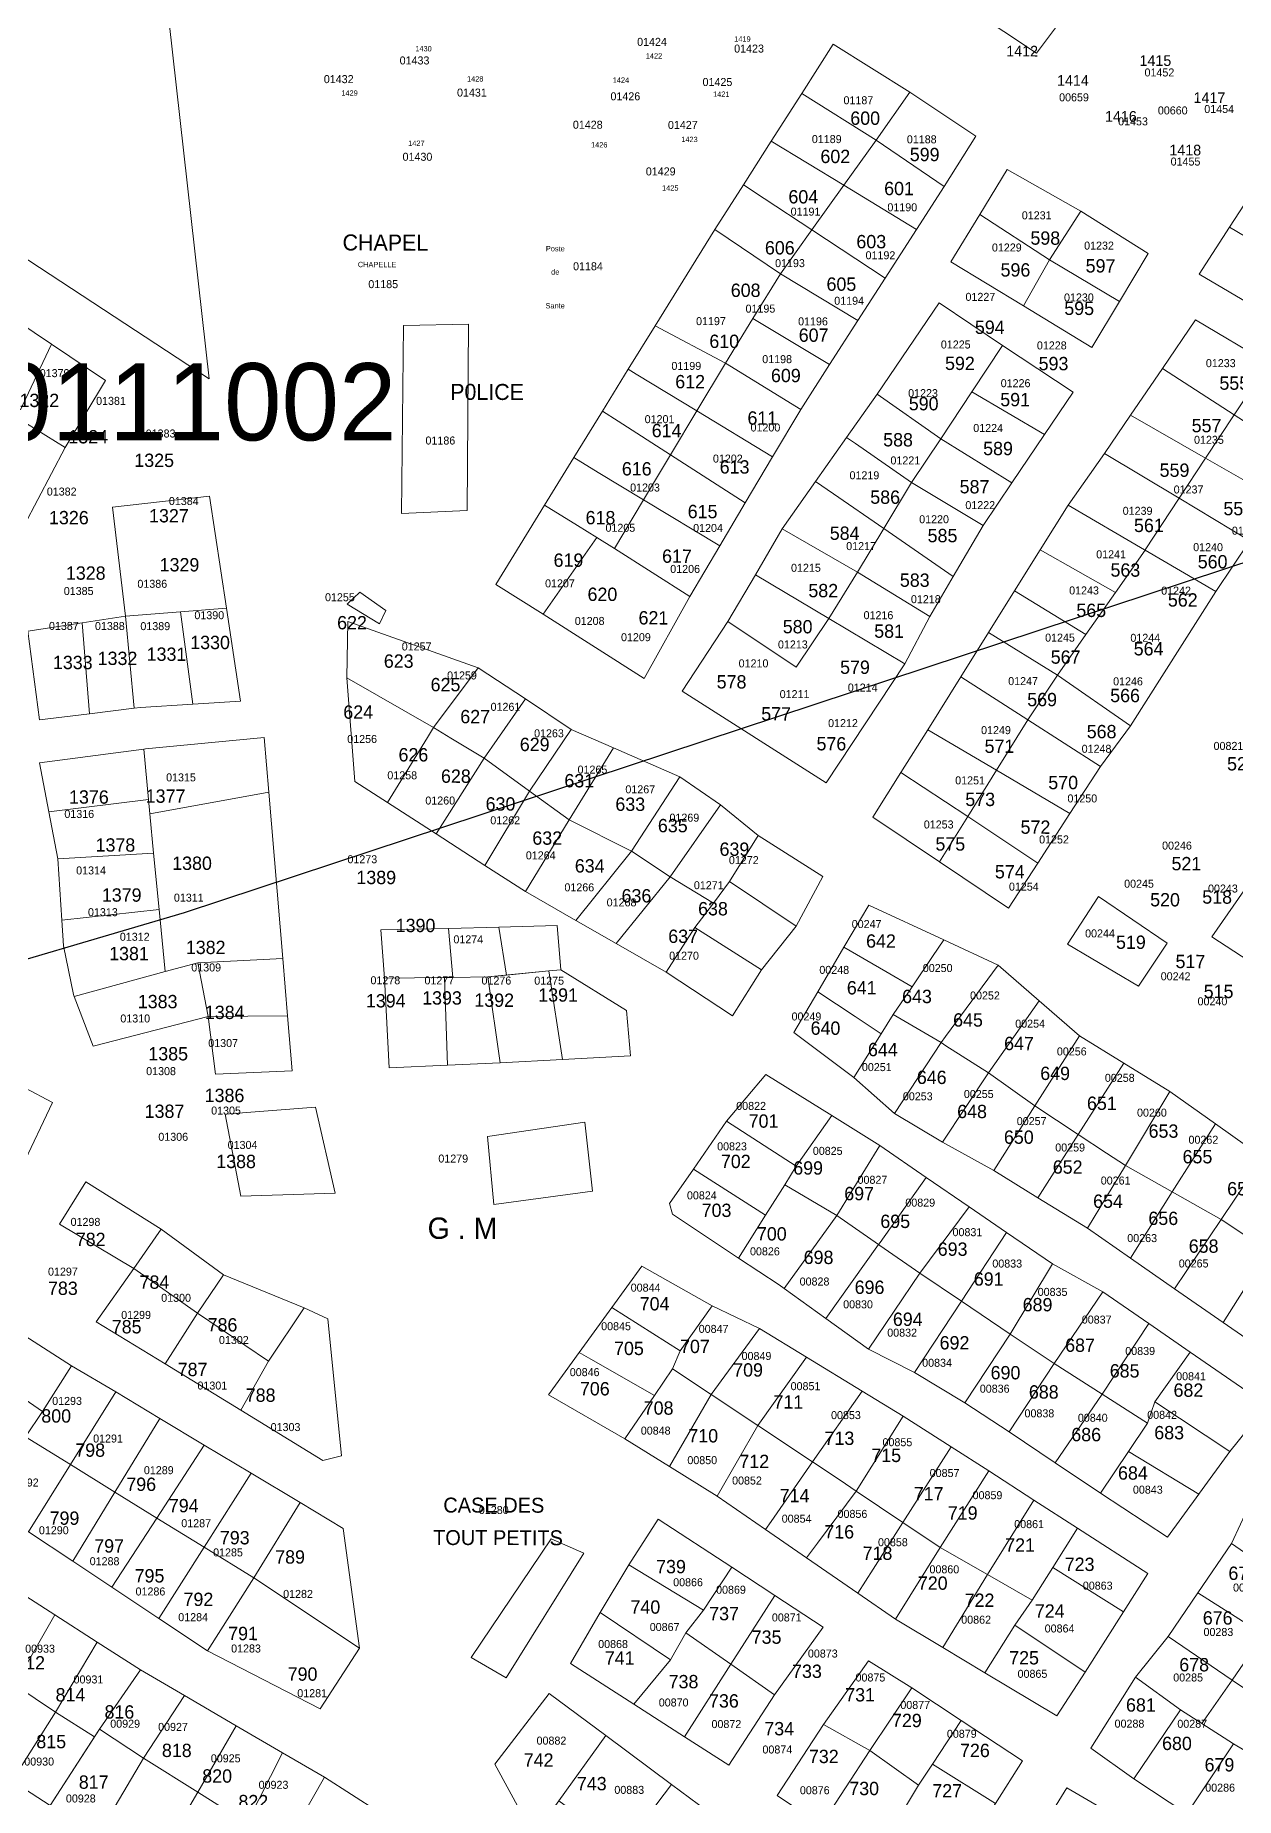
# Model space of a CAD drawing. Header units: metres. Extents: x 245225 to 248406, y 1633796 to 1637634.
# Drawn here: x 245729.4 to 245954.3, y 1635321.5 to 1635651.8 of the extents above; entities that cross this region are included whole.
import ezdxf
from ezdxf.enums import TextEntityAlignment as Align

# ---------------------------------------------------------------- set-up
doc = ezdxf.new("R2010")
doc.units = ezdxf.units.M
doc.header["$MEASUREMENT"] = 0
for name, color, linetype in [('historique_numero_parcelle', 7, 'Continuous'), ('limites_sections', 7, 'Continuous'), ('numero_lot', 7, 'Continuous')]:
    doc.layers.add(name, color=color, linetype=linetype)
doc.layers.add('LIMITES_PARCELLES', color=7, linetype='Continuous', lineweight=0, true_color=0xffffff)
doc.layers.add('Toponymie', color=7, linetype='Continuous', lineweight=30)
doc.styles.add('Style-ENGINEERING', font='ENGINEERING.shx')
doc.styles.add('Style-FANCY', font='FANCY.shx')
doc.styles.add('Style-WORKING', font='WORKING.shx')

msp = doc.modelspace()

# ---------------------------------------------------------------- linework, layer by layer
at = {"layer": 'limites_parcelles', "flags": 128}
for points in [[(245750.363, 1635691.039), (245762.005, 1635587.454), (245624.951, 1635677.413), (245685.937, 1635770.679), (245729.064, 1635835.37), (245750.496, 1635821.743), (245750.496, 1635786.686), (245750.099, 1635730.594), (245750.363, 1635691.039)], [(245918.498, 1635655.732), (245920.959, 1635653.752), (245916.99, 1635648.513), (245904.767, 1635656.609), (245907.758, 1635662.283), (245918.498, 1635655.732)], [(245880.892, 1635623.718), (245874.905, 1635615.373), (245865.945, 1635621.261), (245862.073, 1635623.806), (245867.298, 1635631.979), (245880.892, 1635623.718)], [(245874.905, 1635615.373), (245869.004, 1635607.147), (245856.701, 1635615.402), (245862.073, 1635623.806), (245865.945, 1635621.261), (245874.905, 1635615.373)], [(245974.836, 1635615), (245969.417, 1635606.294), (245960.974, 1635611.263), (245953.187, 1635615.846), (245958.897, 1635624.709), (245962.529, 1635622.497), (245974.836, 1635615)], [(245869.004, 1635607.147), (245863.852, 1635598.758), (245858.718, 1635590.398), (245845.535, 1635597.384), (245856.701, 1635615.402), (245869.004, 1635607.147)], [(245969.417, 1635606.294), (245963.279, 1635597.722), (245947.51, 1635607.035), (245953.187, 1635615.846), (245960.974, 1635611.263), (245969.417, 1635606.294)], [(245910.649, 1635593.662), (245904.891, 1635585.001), (245899.052, 1635576.221), (245887.132, 1635584.572), (245898.772, 1635601.679), (245910.649, 1635593.662)], [(245858.718, 1635590.398), (245853.357, 1635581.437), (245842.02, 1635588.328), (245840.52, 1635589.239), (245845.535, 1635597.384), (245858.718, 1635590.398)], [(245853.357, 1635581.437), (245848.431, 1635573.203), (245838.598, 1635579.512), (245835.683, 1635581.383), (245840.52, 1635589.239), (245842.02, 1635588.328), (245853.357, 1635581.437)], [(245899.052, 1635576.221), (245893.584, 1635567.997), (245883.09, 1635575.314), (245881.429, 1635576.473), (245887.132, 1635584.572), (245899.052, 1635576.221)], [(245848.431, 1635573.203), (245843.383, 1635564.767), (245834.873, 1635569.915), (245830.318, 1635572.67), (245835.683, 1635581.383), (245838.598, 1635579.512), (245848.431, 1635573.203)], [(245893.584, 1635567.997), (245888.377, 1635559.391), (245878.978, 1635565.894), (245875.617, 1635568.219), (245881.429, 1635576.473), (245883.09, 1635575.314), (245893.584, 1635567.997)], [(245843.383, 1635564.767), (245837.91, 1635555.618), (245834.634, 1635557.697), (245831.003, 1635559.945), (245824.834, 1635563.763), (245830.318, 1635572.67), (245834.873, 1635569.915), (245843.383, 1635564.767)], [(245943.716, 1635565.053), (245937.374, 1635555.37), (245937.263, 1635555.368), (245922.938, 1635563.751), (245929.726, 1635573.474), (245943.716, 1635565.053)], [(245888.377, 1635559.391), (245883.433, 1635551.22), (245869.338, 1635559.304), (245875.617, 1635568.219), (245878.978, 1635565.894), (245888.377, 1635559.391)], [(245765.229, 1635544.456), (245756.634, 1635543.789), (245746.283, 1635542.986), (245743.849, 1635563.412), (245762.052, 1635565.423), (245765.229, 1635544.456)], [(245956.978, 1635557.07), (245950.632, 1635547.583), (245937.342, 1635555.321), (245937.374, 1635555.37), (245943.716, 1635565.053), (245956.978, 1635557.07)], [(245834.634, 1635557.697), (245824.554, 1635543.33), (245815.69, 1635548.912), (245824.834, 1635563.763), (245831.003, 1635559.945), (245834.634, 1635557.697)], [(245937.263, 1635555.368), (245937.342, 1635555.321), (245931.805, 1635547.426), (245917.714, 1635555.397), (245922.938, 1635563.751), (245937.263, 1635555.368)], [(245837.91, 1635555.618), (245852.017, 1635546.664), (245843.474, 1635531.3), (245824.554, 1635543.33), (245834.634, 1635557.697), (245837.91, 1635555.618)], [(245950.632, 1635547.583), (245934.609, 1635522.414), (245920.938, 1635531.932), (245926.263, 1635539.525), (245931.805, 1635547.426), (245937.342, 1635555.321), (245950.632, 1635547.583)], [(245758.902, 1635526.447), (245749.141, 1635525.841), (245747.956, 1635525.695), (245746.283, 1635542.986), (245756.634, 1635543.789), (245758.902, 1635526.447)], [(245892.357, 1635533.997), (245877.606, 1635511.721), (245850.618, 1635528.919), (245859.165, 1635541.947), (245871.971, 1635533.428), (245878.085, 1635542.513), (245892.357, 1635533.997)], [(245804.036, 1635522.064), (245802.905, 1635520.227), (245795.384, 1635508.015), (245789.245, 1635511.963), (245787.79, 1635531.41), (245804.036, 1635522.064)], [(245821.261, 1635527.462), (245815.92, 1635519.833), (245813.482, 1635516.349), (245807.293, 1635520.094), (245804.036, 1635522.064), (245812.396, 1635533.262), (245821.261, 1635527.462)], [(245829.833, 1635521.747), (245821.975, 1635510.158), (245813.482, 1635516.349), (245815.92, 1635519.833), (245821.261, 1635527.462), (245829.833, 1635521.747)], [(245813.482, 1635516.349), (245804.502, 1635502.142), (245795.384, 1635508.015), (245802.905, 1635520.227), (245804.036, 1635522.064), (245807.293, 1635520.094), (245813.482, 1635516.349)], [(245773.134, 1635509.952), (245750.834, 1635505.918), (245750.587, 1635508.599), (245749.716, 1635518.045), (245750.04, 1635518.088), (245772.265, 1635520.205), (245773.134, 1635509.952)], [(245750.834, 1635505.918), (245751.56, 1635498.561), (245733.636, 1635497.451), (245731.95, 1635506.269), (245750.587, 1635508.599), (245750.834, 1635505.918)], [(245775.775, 1635478.787), (245759.83, 1635478.004), (245753.754, 1635476.335), (245752.603, 1635487.998), (245751.56, 1635498.561), (245750.834, 1635505.918), (245773.134, 1635509.952), (245775.775, 1635478.787)], [(245864.824, 1635501.851), (245859.505, 1635493.199), (245856.485, 1635489.191), (245848.369, 1635494.099), (245857.815, 1635507.593), (245864.824, 1635501.851)], [(245856.485, 1635489.191), (245856.435, 1635489.124), (245856.281, 1635488.921), (245853.01, 1635484.579), (245847.586, 1635476.245), (245838.24, 1635481.606), (245848.369, 1635494.099), (245856.485, 1635489.191)], [(245871.967, 1635484.865), (245865.445, 1635476.641), (245853.01, 1635484.579), (245856.281, 1635488.921), (245856.435, 1635489.124), (245856.485, 1635489.191), (245859.505, 1635493.199), (245871.967, 1635484.865)], [(245753.754, 1635476.335), (245736.699, 1635471.652), (245736.546, 1635472.051), (245734.694, 1635481.179), (245734.381, 1635485.992), (245752.603, 1635487.998), (245753.754, 1635476.335)], [(245899.645, 1635482.263), (245897.534, 1635479.156), (245893.677, 1635473.481), (245888.772, 1635476.348), (245880.929, 1635480.934), (245885.555, 1635488.812), (245899.645, 1635482.263)], [(245817.69, 1635475.69), (245814.209, 1635475.351), (245807.614, 1635475.261), (245806.84, 1635484.447), (245816.227, 1635484.681), (245817.69, 1635475.69)], [(245817.69, 1635475.69), (245816.227, 1635484.681), (245827.193, 1635484.955), (245827.901, 1635476.686), (245825.614, 1635476.463), (245817.69, 1635475.69)], [(245807.614, 1635475.261), (245806.095, 1635475.24), (245794.825, 1635475.087), (245794.14, 1635484.182), (245806.84, 1635484.447), (245807.614, 1635475.261)], [(245909.842, 1635477.523), (245899.966, 1635464.193), (245899.11, 1635463.037), (245890.145, 1635468.283), (245893.677, 1635473.481), (245897.534, 1635479.156), (245899.645, 1635482.263), (245909.842, 1635477.523)], [(245893.677, 1635473.481), (245890.145, 1635468.283), (245887.897, 1635464.7), (245883.015, 1635467.935), (245876.018, 1635472.571), (245880.929, 1635480.934), (245888.772, 1635476.348), (245893.677, 1635473.481)], [(245761.814, 1635467.95), (245740.251, 1635462.394), (245736.699, 1635471.652), (245753.754, 1635476.335), (245759.83, 1635478.004), (245761.814, 1635467.95)], [(245816.498, 1635459.248), (245806.669, 1635458.793), (245806.095, 1635475.24), (245807.614, 1635475.261), (245814.209, 1635475.351), (245816.498, 1635459.248)], [(245828.18, 1635459.882), (245825.614, 1635476.463), (245827.901, 1635476.686), (245840.159, 1635469.057), (245840.938, 1635460.574), (245828.18, 1635459.882)], [(245917.519, 1635470.846), (245907.992, 1635457.38), (245900.03, 1635462.45), (245899.11, 1635463.037), (245899.966, 1635464.193), (245909.842, 1635477.523), (245917.519, 1635470.846)], [(245887.897, 1635464.7), (245882.758, 1635456.508), (245871.531, 1635464.928), (245876.018, 1635472.571), (245883.015, 1635467.935), (245887.897, 1635464.7)], [(245899.11, 1635463.037), (245890.424, 1635449.76), (245882.758, 1635456.508), (245887.897, 1635464.7), (245890.145, 1635468.283), (245899.11, 1635463.037)], [(245900.03, 1635462.45), (245907.992, 1635457.38), (245899.419, 1635444.362), (245890.424, 1635449.76), (245899.11, 1635463.037), (245900.03, 1635462.45)], [(245942.016, 1635453.869), (245933.656, 1635440.013), (245930.126, 1635442.334), (245924.829, 1635445.818), (245933.349, 1635459.197), (245942.016, 1635453.869)], [(245871.954, 1635439.846), (245878.629, 1635449.366), (245887.617, 1635443.762), (245879.562, 1635430.63), (245869.837, 1635436.353), (245871.954, 1635439.846)], [(245869.837, 1635436.353), (245866.249, 1635430.669), (245852.707, 1635439.307), (245858.937, 1635448.313), (245871.954, 1635439.846), (245869.837, 1635436.353)], [(245933.656, 1635440.013), (245926.564, 1635428.257), (245917.28, 1635433.962), (245924.829, 1635445.818), (245930.126, 1635442.334), (245933.656, 1635440.013)], [(245896.339, 1635437.776), (245887.683, 1635425.585), (245887.407, 1635425.195), (245879.562, 1635430.63), (245887.617, 1635443.762), (245896.339, 1635437.776)], [(245866.249, 1635430.669), (245861.183, 1635422.645), (245848.777, 1635430.85), (245848.247, 1635432.861), (245852.707, 1635439.307), (245866.249, 1635430.669)], [(245879.562, 1635430.63), (245869.719, 1635416.943), (245868.779, 1635417.621), (245861.183, 1635422.645), (245866.249, 1635430.669), (245869.837, 1635436.353), (245879.562, 1635430.63)], [(245904.391, 1635432.25), (245895.132, 1635419.843), (245887.668, 1635425.015), (245887.407, 1635425.195), (245887.683, 1635425.585), (245896.339, 1635437.776), (245904.391, 1635432.25)], [(245895.132, 1635419.843), (245885.501, 1635405.556), (245877.54, 1635411.299), (245887.407, 1635425.195), (245887.668, 1635425.015), (245895.132, 1635419.843)], [(245767.904, 1635394.126), (245773.125, 1635403.312), (245779.777, 1635413.35), (245784.238, 1635411.25), (245786.751, 1635385.585), (245783.305, 1635384.696), (245767.904, 1635394.126)], [(245850.247, 1635405.23), (245848.791, 1635401.87), (245845.395, 1635396.873), (245833.484, 1635403.685), (245831.301, 1635404.935), (245837.441, 1635413.379), (245850.247, 1635405.23)], [(245848.791, 1635401.87), (245850.247, 1635405.23), (245856.257, 1635413.665), (245865.091, 1635409.441), (245856.049, 1635397.052), (245848.791, 1635401.87)], [(245929.288, 1635397.149), (245938.077, 1635410.368), (245945.826, 1635405.027), (245939.158, 1635395.713), (245937.783, 1635391.692), (245929.288, 1635397.149)], [(245730.776, 1635393.877), (245727.571, 1635389.126), (245724.809, 1635385.032), (245712.505, 1635393.234), (245717.864, 1635402.767), (245730.776, 1635393.877)], [(245744.506, 1635397.549), (245735.979, 1635383.932), (245727.571, 1635389.126), (245730.776, 1635393.877), (245736.163, 1635402.479), (245744.506, 1635397.549)], [(245845.395, 1635396.873), (245839.878, 1635388.753), (245825.535, 1635397.005), (245831.301, 1635404.935), (245833.484, 1635403.685), (245845.395, 1635396.873)], [(245856.049, 1635397.052), (245848.235, 1635383.565), (245839.878, 1635388.753), (245845.395, 1635396.873), (245848.791, 1635401.87), (245856.049, 1635397.052)], [(245875.053, 1635384.428), (245884.365, 1635397.712), (245892.036, 1635393.044), (245883.224, 1635378.975), (245880.209, 1635381.002), (245875.053, 1635384.428)], [(245937.783, 1635391.692), (245934.218, 1635386.366), (245928.998, 1635378.568), (245920.489, 1635384.294), (245929.288, 1635397.149), (245937.783, 1635391.692)], [(245947.402, 1635378.373), (245934.218, 1635386.366), (245937.783, 1635391.692), (245939.158, 1635395.713), (245953.234, 1635386.4), (245947.566, 1635378.6), (245947.548, 1635378.575), (245947.402, 1635378.373)], [(245735.979, 1635383.932), (245728.108, 1635371.363), (245719.469, 1635377.116), (245724.809, 1635385.032), (245727.571, 1635389.126), (245735.979, 1635383.932)], [(245875.053, 1635384.428), (245867.255, 1635373.297), (245866.198, 1635371.788), (245857.137, 1635378.039), (245864.757, 1635391.268), (245875.053, 1635384.428)], [(245883.224, 1635378.975), (245875.973, 1635369.211), (245873.927, 1635366.456), (245866.198, 1635371.788), (245867.255, 1635373.297), (245875.053, 1635384.428), (245880.209, 1635381.002), (245883.224, 1635378.975)], [(245891.978, 1635373.09), (245886.381, 1635364.332), (245883.512, 1635359.844), (245873.927, 1635366.456), (245875.973, 1635369.211), (245883.224, 1635378.975), (245891.978, 1635373.09)], [(245924.67, 1635372.045), (245920.033, 1635364.678), (245916.181, 1635358.558), (245907.84, 1635363.323), (245916.519, 1635377.29), (245924.67, 1635372.045)], [(245898.942, 1635368.408), (245890.581, 1635354.967), (245883.512, 1635359.844), (245886.381, 1635364.332), (245891.978, 1635373.09), (245898.942, 1635368.408)], [(245959.507, 1635352.107), (245954.217, 1635355.466), (245947.231, 1635359.902), (245953.533, 1635369.158), (245965.514, 1635360.864), (245959.507, 1635352.107)], [(245851.317, 1635352.427), (245848.405, 1635347.329), (245835.229, 1635356.219), (245840.627, 1635365.127), (245854.597, 1635356.661), (245851.317, 1635352.427)], [(245867.989, 1635359.402), (245859.758, 1635346.513), (245851.317, 1635352.427), (245854.597, 1635356.661), (245859.893, 1635364.698), (245867.989, 1635359.402)], [(245912.963, 1635353.837), (245907.325, 1635344.911), (245899.448, 1635349.642), (245907.84, 1635363.323), (245916.181, 1635358.558), (245912.963, 1635353.837)], [(245933.315, 1635356.33), (245926.141, 1635345.019), (245912.963, 1635353.837), (245916.181, 1635358.558), (245920.033, 1635364.678), (245933.315, 1635356.33)], [(245959.507, 1635352.107), (245953.639, 1635343.553), (245941.667, 1635351.729), (245947.231, 1635359.902), (245954.217, 1635355.466), (245959.507, 1635352.107)], [(245733.214, 1635337.565), (245740.996, 1635350.681), (245749.127, 1635345.447), (245741.412, 1635334.319), (245740.497, 1635332.9), (245733.214, 1635337.565)], [(245859.758, 1635346.513), (245851.021, 1635332.939), (245841.566, 1635339.017), (245848.405, 1635347.329), (245851.317, 1635352.427), (245859.758, 1635346.513)], [(245953.639, 1635343.553), (245947.965, 1635335.437), (245943.995, 1635337.97), (245935.528, 1635344.109), (245941.667, 1635351.729), (245953.639, 1635343.553)], [(245947.965, 1635335.437), (245953.639, 1635343.553), (245967.447, 1635334.288), (245962.198, 1635326.646), (245953.943, 1635331.62), (245947.965, 1635335.437)], [(245836.296, 1635333.14), (245827.472, 1635320.931), (245822.816, 1635314.37), (245815.513, 1635327.81), (245825.673, 1635341.04), (245836.296, 1635333.14)], [(245902.912, 1635335.973), (245897.512, 1635327.79), (245894.908, 1635323.844), (245885.787, 1635330.35), (245893.618, 1635342.098), (245902.912, 1635335.973)], [(245947.965, 1635335.437), (245953.943, 1635331.62), (245945.159, 1635318.497), (245935.211, 1635325.059), (245943.995, 1635337.97), (245947.965, 1635335.437)], [(245848.605, 1635323.986), (245841.352, 1635314.436), (245839.642, 1635312.184), (245831.21, 1635318.244), (245827.472, 1635320.931), (245836.296, 1635333.14), (245848.605, 1635323.986)], [(245894.908, 1635323.844), (245892.663, 1635320.079), (245886.522, 1635309.779), (245876.648, 1635316.385), (245885.787, 1635330.35), (245894.908, 1635323.844)], [(245909.341, 1635320.439), (245904.574, 1635312.872), (245892.663, 1635320.079), (245894.908, 1635323.844), (245897.512, 1635327.79), (245909.341, 1635320.439)], [(245857.045, 1635317.71), (245852.379, 1635310.676), (245848.944, 1635305.498), (245844.26, 1635308.865), (245839.642, 1635312.184), (245841.352, 1635314.436), (245848.605, 1635323.986), (245857.045, 1635317.71)]]:
    msp.add_lwpolyline(points, close=True, dxfattribs=at)
at = {"layer": 'limites_parcelles'}
for points in [[(245886.943, 1635632.151), (245873.001, 1635640.902), (245878.926, 1635650.169), (245893.292, 1635641.199)], [(245886.943, 1635632.151), (245880.892, 1635623.718), (245867.298, 1635631.979), (245873.001, 1635640.902)], [(245899.693, 1635623.523), (245886.943, 1635632.151), (245893.292, 1635641.199), (245905.652, 1635632.9)], [(245894.503, 1635615.447), (245880.892, 1635623.718), (245886.943, 1635632.151), (245899.693, 1635623.523)], [(245894.503, 1635615.447), (245888.65, 1635606.341), (245874.905, 1635615.373), (245880.892, 1635623.718)], [(245919.464, 1635609.747), (245906.407, 1635618.262), (245911.526, 1635626.654), (245925.298, 1635618.883)], [(245919.464, 1635609.747), (245914.542, 1635601.117), (245900.969, 1635609.35), (245906.407, 1635618.262)], [(245932.561, 1635601.968), (245919.464, 1635609.747), (245925.298, 1635618.883), (245937.931, 1635610.94)], [(245888.65, 1635606.341), (245883.531, 1635598.376), (245869.004, 1635607.147), (245874.905, 1635615.373)], [(245883.531, 1635598.376), (245878.245, 1635590.152), (245863.852, 1635598.758), (245869.004, 1635607.147)], [(245914.542, 1635601.117), (245919.464, 1635609.747), (245932.561, 1635601.968), (245927.401, 1635593.316)], [(245732.441, 1635593.939), (245725.956, 1635580.215), (245716.383, 1635586.173), (245722.896, 1635600.368)], [(245810.293, 1635562.758), (245797.99, 1635562.229), (245798.387, 1635597.419), (245810.557, 1635597.683)], [(245878.245, 1635590.152), (245872.828, 1635581.725), (245858.718, 1635590.398), (245863.852, 1635598.758)], [(245960.451, 1635590.388), (245954.062, 1635580.716), (245940.599, 1635589.405), (245946.792, 1635598.477)], [(245725.956, 1635580.215), (245732.441, 1635593.939), (245742.569, 1635587.117), (245735.025, 1635574.571)], [(245872.828, 1635581.725), (245867.541, 1635572.817), (245853.357, 1635581.437), (245858.718, 1635590.398)], [(245918.513, 1635576.992), (245904.891, 1635585.001), (245910.649, 1635593.662), (245923.879, 1635584.93)], [(245967.215, 1635572.227), (245954.062, 1635580.716), (245960.451, 1635590.388), (245974.044, 1635582.337)], [(245954.062, 1635580.716), (245948.695, 1635572.591), (245934.63, 1635580.658), (245940.599, 1635589.405)], [(245918.513, 1635576.992), (245912.404, 1635567.953), (245899.052, 1635576.221), (245904.891, 1635585.001)], [(245867.541, 1635572.817), (245862.436, 1635564.216), (245848.431, 1635573.203), (245853.357, 1635581.437)], [(245948.695, 1635572.591), (245943.716, 1635565.053), (245929.726, 1635573.474), (245934.63, 1635580.658)], [(245967.215, 1635572.227), (245962.221, 1635564.833), (245948.695, 1635572.591), (245954.062, 1635580.716)], [(245717.786, 1635566.16), (245725.956, 1635580.215), (245735.025, 1635574.571), (245727.292, 1635559.964)], [(245912.404, 1635567.953), (245906.986, 1635559.937), (245893.584, 1635567.997), (245899.052, 1635576.221)], [(245862.436, 1635564.216), (245857.643, 1635556.141), (245843.383, 1635564.767), (245848.431, 1635573.203)], [(245962.221, 1635564.833), (245956.978, 1635557.07), (245943.716, 1635565.053), (245948.695, 1635572.591)], [(245906.986, 1635559.937), (245901.388, 1635550.39), (245888.377, 1635559.391), (245893.584, 1635567.997)], [(245857.643, 1635556.141), (245852.017, 1635546.664), (245837.91, 1635555.618), (245843.383, 1635564.767)], [(245883.433, 1635551.22), (245878.085, 1635542.513), (245864.351, 1635550.732), (245869.338, 1635559.304)], [(245901.388, 1635550.39), (245897.002, 1635542.91), (245883.433, 1635551.22), (245888.377, 1635559.391)], [(245931.805, 1635547.426), (245926.263, 1635539.525), (245912.905, 1635547.708), (245917.714, 1635555.397)], [(245878.085, 1635542.513), (245871.971, 1635533.428), (245859.165, 1635541.947), (245864.351, 1635550.732)], [(245897.002, 1635542.91), (245892.357, 1635533.997), (245878.085, 1635542.513), (245883.433, 1635551.22)], [(245795.091, 1635544.033), (245793.901, 1635541.52), (245787.815, 1635545.224), (245790.196, 1635547.473)], [(245926.263, 1635539.525), (245920.938, 1635531.932), (245908.039, 1635539.928), (245912.905, 1635547.708)], [(245758.902, 1635526.447), (245756.634, 1635543.789), (245765.229, 1635544.456), (245767.873, 1635527.005)], [(245739.583, 1635524.666), (245730.196, 1635523.512), (245727.974, 1635540.128), (245738.181, 1635541.721)], [(245747.956, 1635525.695), (245739.583, 1635524.666), (245738.181, 1635541.721), (245746.283, 1635542.986)], [(245812.396, 1635533.262), (245804.036, 1635522.064), (245787.79, 1635531.41), (245787.982, 1635541.947)], [(245920.938, 1635531.932), (245915.362, 1635523.554), (245902.84, 1635531.615), (245908.039, 1635539.928)], [(245915.362, 1635523.554), (245909.492, 1635514.08), (245896.622, 1635521.681), (245902.84, 1635531.615)], [(245928.981, 1635514.787), (245915.362, 1635523.554), (245920.938, 1635531.932), (245934.609, 1635522.414)], [(245837.732, 1635518.289), (245829.436, 1635504.761), (245821.975, 1635510.158), (245829.833, 1635521.747)], [(245909.492, 1635514.08), (245904.107, 1635505.387), (245891.606, 1635513.667), (245896.622, 1635521.681)], [(245928.981, 1635514.787), (245923.251, 1635505.956), (245909.492, 1635514.08), (245915.362, 1635523.554)], [(245750.587, 1635508.599), (245731.95, 1635506.269), (245730.196, 1635515.443), (245749.716, 1635518.045)], [(245841.146, 1635498.941), (245829.436, 1635504.761), (245837.732, 1635518.289), (245850.195, 1635512.832)], [(245821.975, 1635510.158), (245813.639, 1635496.256), (245804.502, 1635502.142), (245813.482, 1635516.349)], [(245857.815, 1635507.593), (245848.369, 1635494.099), (245841.146, 1635498.941), (245850.195, 1635512.832)], [(245904.107, 1635505.387), (245898.842, 1635496.889), (245886.349, 1635505.269), (245891.606, 1635513.667)], [(245923.251, 1635505.956), (245917.238, 1635496.69), (245904.107, 1635505.387), (245909.492, 1635514.08)], [(245813.639, 1635496.256), (245821.975, 1635510.158), (245829.436, 1635504.761), (245821.261, 1635491.346)], [(245841.146, 1635498.941), (245830.682, 1635485.942), (245821.261, 1635491.346), (245829.436, 1635504.761)], [(245917.238, 1635496.69), (245911.749, 1635488.23), (245898.842, 1635496.889), (245904.107, 1635505.387)], [(245876.968, 1635494.152), (245871.967, 1635484.865), (245859.505, 1635493.199), (245864.824, 1635501.851)], [(245752.603, 1635487.998), (245734.381, 1635485.992), (245733.636, 1635497.451), (245751.56, 1635498.561)], [(245848.369, 1635494.099), (245838.24, 1635481.606), (245830.682, 1635485.942), (245841.146, 1635498.941)], [(245967.772, 1635489.719), (245959.546, 1635476.558), (245949.848, 1635482.867), (245958.843, 1635495.779)], [(245941.502, 1635481.651), (245936.104, 1635473.608), (245922.835, 1635481.509), (245928.59, 1635490.436)], [(245865.445, 1635476.641), (245860.021, 1635468.042), (245847.586, 1635476.245), (245853.01, 1635484.579)], [(245776.684, 1635468.063), (245761.814, 1635467.95), (245759.83, 1635478.004), (245775.775, 1635478.787)], [(245806.669, 1635458.793), (245795.727, 1635458.287), (245794.825, 1635475.087), (245806.095, 1635475.24)], [(245828.18, 1635459.882), (245816.498, 1635459.248), (245814.209, 1635475.351), (245825.614, 1635476.463)], [(245916.689, 1635451.171), (245907.992, 1635457.38), (245917.519, 1635470.846), (245925.031, 1635464.312)], [(245761.814, 1635467.95), (245776.684, 1635468.063), (245777.557, 1635457.763), (245763.137, 1635457.102)], [(245933.349, 1635459.197), (245924.829, 1635445.818), (245916.689, 1635451.171), (245925.031, 1635464.312)], [(245726.958, 1635439.802), (245716.206, 1635444.751), (245722.172, 1635457.332), (245732.634, 1635451.811)], [(245878.629, 1635449.366), (245871.954, 1635439.846), (245858.937, 1635448.313), (245866.301, 1635457.053)], [(245916.689, 1635451.171), (245908.996, 1635439.052), (245899.419, 1635444.362), (245907.992, 1635457.38)], [(245950.536, 1635447.795), (245942.443, 1635435.031), (245933.656, 1635440.013), (245942.016, 1635453.869)], [(245764.979, 1635449.607), (245781.912, 1635450.93), (245785.616, 1635434.79), (245767.889, 1635434.261)], [(245924.829, 1635445.818), (245917.28, 1635433.962), (245908.996, 1635439.052), (245916.689, 1635451.171)], [(245833.83, 1635435.157), (245815.309, 1635432.71), (245814.119, 1635445.41), (245832.376, 1635448.145)], [(245959.396, 1635441.478), (245951.581, 1635429.851), (245942.443, 1635435.031), (245950.536, 1635447.795)], [(245942.443, 1635435.031), (245934.593, 1635422.652), (245926.564, 1635428.257), (245933.656, 1635440.013)], [(245967.927, 1635435.852), (245960.456, 1635424.018), (245951.581, 1635429.851), (245959.396, 1635441.478)], [(245753.001, 1635428.061), (245747.847, 1635420.712), (245733.967, 1635428.977), (245738.862, 1635436.914)], [(245911.376, 1635427.457), (245902.958, 1635414.56), (245895.132, 1635419.843), (245904.391, 1635432.25)], [(245951.581, 1635429.851), (245942.863, 1635416.88), (245934.593, 1635422.652), (245942.443, 1635435.031)], [(245887.407, 1635425.195), (245877.54, 1635411.299), (245869.719, 1635416.943), (245879.562, 1635430.63)], [(245960.456, 1635424.018), (245951.974, 1635410.584), (245942.863, 1635416.88), (245951.581, 1635429.851)], [(245759.774, 1635412.292), (245747.847, 1635420.712), (245753.001, 1635428.061), (245764.642, 1635419.489)], [(245920.002, 1635421.537), (245912.065, 1635408.413), (245902.958, 1635414.56), (245911.376, 1635427.457)], [(245968.538, 1635418.707), (245959.687, 1635405.254), (245951.974, 1635410.584), (245960.456, 1635424.018)], [(245759.774, 1635412.292), (245753.723, 1635402.81), (245740.83, 1635410.705), (245747.847, 1635420.712)], [(245779.777, 1635413.35), (245773.125, 1635403.312), (245759.774, 1635412.292), (245764.642, 1635419.489)], [(245856.257, 1635413.665), (245850.247, 1635405.23), (245837.441, 1635413.379), (245843.073, 1635421.158)], [(245902.958, 1635414.56), (245894.167, 1635401.209), (245885.501, 1635405.556), (245895.132, 1635419.843)], [(245920.32, 1635402.91), (245912.065, 1635408.413), (245920.002, 1635421.537), (245929.41, 1635416.343)], [(245938.077, 1635410.368), (245929.288, 1635397.149), (245920.32, 1635402.91), (245929.41, 1635416.343)], [(245773.125, 1635403.312), (245767.904, 1635394.126), (245753.723, 1635402.81), (245759.774, 1635412.292)], [(245912.065, 1635408.413), (245903.587, 1635395.494), (245894.167, 1635401.209), (245902.958, 1635414.56)], [(245736.163, 1635402.479), (245730.776, 1635393.877), (245717.864, 1635402.767), (245723.955, 1635410.324)], [(245873.903, 1635404.078), (245864.757, 1635391.268), (245856.049, 1635397.052), (245865.091, 1635409.441)], [(245920.32, 1635402.91), (245911.853, 1635390.104), (245903.587, 1635395.494), (245912.065, 1635408.413)], [(245864.757, 1635391.268), (245873.903, 1635404.078), (245884.365, 1635397.712), (245875.053, 1635384.428)], [(245929.288, 1635397.149), (245920.489, 1635384.294), (245911.853, 1635390.104), (245920.32, 1635402.91)], [(245960.219, 1635395.078), (245953.234, 1635386.4), (245939.158, 1635395.713), (245945.826, 1635405.027)], [(245752.754, 1635392.594), (245744.325, 1635378.775), (245735.979, 1635383.932), (245744.506, 1635397.549)], [(245848.235, 1635383.565), (245856.049, 1635397.052), (245864.757, 1635391.268), (245857.137, 1635378.039)], [(245761.054, 1635387.607), (245752.182, 1635373.921), (245744.325, 1635378.775), (245752.754, 1635392.594)], [(245901.031, 1635387.256), (245891.978, 1635373.09), (245883.224, 1635378.975), (245892.036, 1635393.044)], [(245769.824, 1635382.337), (245761.013, 1635368.465), (245752.182, 1635373.921), (245761.054, 1635387.607)], [(245908.054, 1635382.737), (245898.942, 1635368.408), (245891.978, 1635373.09), (245901.031, 1635387.256)], [(245947.402, 1635378.373), (245941.579, 1635370.359), (245928.998, 1635378.568), (245934.218, 1635386.366)], [(245744.325, 1635378.775), (245736.425, 1635365.823), (245728.108, 1635371.363), (245735.979, 1635383.932)], [(245779.023, 1635376.81), (245770.347, 1635362.698), (245761.013, 1635368.465), (245769.824, 1635382.337)], [(245916.519, 1635377.29), (245907.84, 1635363.323), (245898.942, 1635368.408), (245908.054, 1635382.737)], [(245752.182, 1635373.921), (245743.763, 1635360.936), (245736.425, 1635365.823), (245744.325, 1635378.775)], [(245770.347, 1635362.698), (245779.023, 1635376.81), (245787.079, 1635371.969), (245790.148, 1635349.533)], [(245971.12, 1635368.514), (245965.514, 1635360.864), (245953.533, 1635369.158), (245956.91, 1635376.403)], [(245761.013, 1635368.465), (245752.525, 1635355.1), (245743.763, 1635360.936), (245752.182, 1635373.921)], [(245859.893, 1635364.698), (245854.597, 1635356.661), (245840.627, 1635365.127), (245846.131, 1635373.7)], [(245832.212, 1635367.331), (245817.607, 1635343.995), (245811.099, 1635347.805), (245826.06, 1635370.016)], [(245933.315, 1635356.33), (245920.033, 1635364.678), (245924.67, 1635372.045), (245937.888, 1635363.54)], [(245770.347, 1635362.698), (245761.679, 1635349.004), (245752.525, 1635355.1), (245761.013, 1635368.465)], [(245907.84, 1635363.323), (245899.448, 1635349.642), (245890.581, 1635354.967), (245898.942, 1635368.408)], [(245790.148, 1635349.533), (245782.799, 1635338.146), (245761.679, 1635349.004), (245770.347, 1635362.698)], [(245733.071, 1635355.781), (245725.594, 1635342.645), (245716.635, 1635349.021), (245723.92, 1635361.671)], [(245859.758, 1635346.513), (245867.989, 1635359.402), (245877.034, 1635353.486), (245867.932, 1635340.786)], [(245848.405, 1635347.329), (245841.566, 1635339.017), (245829.692, 1635346.651), (245835.229, 1635356.219)], [(245740.996, 1635350.681), (245733.214, 1635337.565), (245725.594, 1635342.645), (245733.071, 1635355.781)], [(245907.325, 1635344.911), (245912.963, 1635353.837), (245926.141, 1635345.019), (245920.795, 1635336.822)], [(245973.836, 1635343.588), (245967.447, 1635334.288), (245953.639, 1635343.553), (245959.507, 1635352.107)], [(245851.021, 1635332.939), (245859.758, 1635346.513), (245867.932, 1635340.786), (245859.325, 1635327.601)], [(245893.618, 1635342.098), (245885.787, 1635330.35), (245877.108, 1635335.219), (245885.519, 1635347.18)], [(245733.214, 1635337.565), (245725.065, 1635324.654), (245717.128, 1635329.839), (245725.594, 1635342.645)], [(245749.667, 1635328.922), (245741.412, 1635334.319), (245749.127, 1635345.447), (245757.329, 1635340.685)], [(245943.995, 1635337.97), (245935.211, 1635325.059), (245927.167, 1635330.774), (245935.528, 1635344.109)], [(245767.062, 1635334.991), (245759.828, 1635322.537), (245749.667, 1635328.922), (245757.329, 1635340.685)], [(245740.497, 1635332.9), (245732.204, 1635320.032), (245725.065, 1635324.654), (245733.214, 1635337.565)], [(245749.667, 1635328.922), (245741.306, 1635314.74), (245732.204, 1635320.032), (245741.412, 1635334.319)], [(245775.71, 1635329.931), (245769.048, 1635316.744), (245759.828, 1635322.537), (245767.062, 1635334.991)], [(245885.787, 1635330.35), (245876.648, 1635316.385), (245868.43, 1635321.884), (245877.108, 1635335.219)], [(245909.341, 1635320.439), (245897.512, 1635327.79), (245902.912, 1635335.973), (245914.37, 1635328.423)], [(245769.048, 1635316.744), (245775.71, 1635329.931), (245783.581, 1635325.326), (245776.143, 1635312.286)], [(245962.198, 1635326.646), (245953.732, 1635313.1), (245945.159, 1635318.497), (245953.943, 1635331.62)], [(245759.828, 1635322.537), (245751.448, 1635308.112), (245741.306, 1635314.74), (245749.667, 1635328.922)], [(245785.906, 1635306.167), (245776.143, 1635312.286), (245783.581, 1635325.326), (245793.738, 1635318.868)], [(245932.459, 1635317.65), (245923.04, 1635305.056), (245915.08, 1635310.975), (245922.7, 1635323.357)], [(245769.048, 1635316.744), (245761.401, 1635301.608), (245751.448, 1635308.112), (245759.828, 1635322.537)]]:
    msp.add_3dface(points, dxfattribs=at)
at = {"layer": 'limites_sections', "flags": 128}
msp.add_lwpolyline([(245715.487, 1635996.523), (245917.985, 1635864.385), (246128.206, 1635727.098), (246186.553, 1635682.48), (246186.553, 1635682.48), (246192.559, 1635664.461), (246182.5837, 1635671.2887), (246145.2107, 1635680.1521), (246130.5263, 1635682.7715), (246116.5484, 1635692.4804), (246162.4213, 1635620.4868), (246153.3619, 1635614.4665), (246145.6977, 1635609.3733), (246144.2542, 1635608.4141), (246137.491, 1635603.9197), (246124.8713, 1635601.1517), (246080.7562, 1635591.4755), (246056.2489, 1635586.1001), (245757.2987, 1635487.3796), (245709.8511, 1635473.3519)], dxfattribs=at)

# ---------------------------------------------------------------- texts
at = {"layer": 'historique_numero_parcelle', "style": 'Style-FANCY'}
for s, p in [('01424', (245844.957612, 1635650.605386)), ('01423', (245863.141887, 1635649.344231)), ('01433', (245800.459321, 1635647.121378)), ('01432', (245786.254194, 1635643.618169)), ('01425', (245857.221399, 1635643.076885)), ('01452', (245940.034755, 1635644.867668)), ('01431', (245811.213332, 1635641.096107)), ('01426', (245839.965169, 1635640.398723)), ('01187', (245883.625608, 1635639.65732)), ('00659', (245924.028196, 1635640.207875)), ('01454', (245951.232828, 1635638.016956)), ('01428', (245832.921848, 1635635.070973)), ('01427', (245850.733801, 1635635.029844)), ('01453', (245935.08858, 1635635.703064)), ('01189', (245877.695782, 1635632.376993)), ('01188', (245895.498734, 1635632.335885)), ('01430', (245801.006634, 1635629.067066)), ('01429', (245846.588681, 1635626.321392)), ('01455', (245944.92122, 1635628.17334)), ('01190', (245891.85631, 1635619.597261)), ('01191', (245873.723281, 1635618.784707)), ('01231', (245917.034902, 1635618.092118)), ('01192', (245887.762532, 1635610.60369)), ('01229', (245911.437064, 1635612.060451)), ('01232', (245928.714927, 1635612.414556)), ('01184', (245832.957483, 1635608.540397)), ('01193', (245870.810089, 1635609.131831)), ('01185', (245794.59152, 1635605.191229)), ('01195', (245865.272379, 1635600.602595)), ('01194', (245881.896686, 1635602.075376)), ('01227', (245906.488683, 1635602.806852)), ('01230', (245924.948482, 1635602.698227)), ('01197', (245856.003941, 1635598.25799)), ('01196', (245875.12089, 1635598.213847)), ('01225', (245901.869059, 1635593.880495)), ('01228', (245919.868709, 1635593.707933)), ('01199', (245851.385534, 1635589.858632)), ('01198', (245868.403522, 1635591.133339)), ('01233', (245951.528115, 1635590.38282)), ('01379', (245733.021747, 1635588.512281)), ('01226', (245913.086339, 1635586.626575)), ('01381', (245743.585666, 1635583.313451)), ('01223', (245895.737985, 1635584.760628)), ('01201', (245846.370484, 1635579.882185)), ('01383', (245752.883673, 1635577.197388)), ('01200', (245866.206045, 1635578.324802)), ('01224', (245907.942793, 1635578.227593)), ('01186', (245805.303136, 1635575.881002)), ('01235', (245949.310931, 1635576.013901)), ('01202', (245859.16356, 1635572.493048)), ('01221', (245892.424759, 1635572.152822)), ('01203', (245843.647008, 1635567.074863)), ('01219', (245884.756303, 1635569.365522)), ('01237', (245945.495434, 1635566.708687)), ('01382', (245734.349498, 1635566.316156)), ('01384', (245757.223316, 1635564.538497)), ('01222', (245906.463555, 1635563.774806)), ('01220', (245897.810418, 1635561.12678)), ('01239', (245935.944165, 1635562.705731)), ('01205', (245839.030571, 1635559.528502)), ('01204', (245855.454389, 1635559.490742)), ('01238', (245956.399616, 1635558.979488)), ('01217', (245884.134656, 1635556.093922)), ('01241', (245930.982084, 1635554.552907)), ('01240', (245949.149327, 1635555.891384)), ('01206', (245851.166786, 1635551.812458)), ('01215', (245873.794239, 1635552.027788)), ('01385', (245737.525474, 1635547.679773)), ('01386', (245751.324623, 1635549.027913)), ('01207', (245827.707478, 1635549.10762)), ('01243', (245925.907536, 1635547.78003)), ('01242', (245943.15249, 1635547.74021)), ('01255', (245786.478762, 1635546.509015)), ('01218', (245896.264713, 1635546.143886)), ('01387', (245734.751347, 1635541.132161)), ('01388', (245743.373324, 1635541.112252)), ('01389', (245751.881302, 1635541.092606)), ('01390', (245762.003055, 1635543.13924)), ('01208', (245833.275228, 1635542.063745)), ('01216', (245887.389756, 1635543.141371)), ('01257', (245800.856482, 1635537.276791)), ('01209', (245841.940225, 1635539.020729)), ('01213', (245871.347055, 1635537.6594)), ('01245', (245921.403103, 1635538.936407)), ('01244', (245937.383922, 1635538.89967)), ('01210', (245863.980843, 1635534.1114)), ('01259', (245809.351979, 1635531.85216)), ('01247', (245914.487268, 1635530.787355)), ('01246', (245934.146215, 1635530.741961)), ('01211', (245871.670442, 1635528.344206)), ('01214', (245884.434294, 1635529.579323)), ('01261', (245817.500312, 1635525.968907)), ('01263', (245825.651977, 1635521.005494)), ('01212', (245880.740043, 1635522.918672)), ('01249', (245909.40704, 1635521.600061)), ('01256', (245790.642415, 1635519.93633)), ('01248', (245928.253024, 1635518.106535)), ('00821', (245952.970463, 1635518.641298)), ('01265', (245833.798288, 1635514.201665)), ('01315', (245756.705611, 1635512.743251)), ('01258', (245798.156728, 1635513.133961)), ('01267', (245842.757769, 1635510.501967)), ('01251', (245904.557314, 1635512.181647)), ('01260', (245805.273824, 1635508.403514)), ('01250', (245925.587662, 1635508.798501)), ('01316', (245737.638731, 1635505.888259)), ('01262', (245817.451294, 1635504.695386)), ('01269', (245851.022532, 1635505.192869)), ('01253', (245898.674318, 1635503.916632)), ('01252', (245920.281887, 1635501.106732)), ('01273', (245790.678373, 1635497.398187)), ('01264', (245824.104002, 1635498.125171)), ('01272', (245862.156182, 1635497.233139)), ('00246', (245943.322262, 1635499.958113)), ('01314', (245739.84716, 1635495.304295)), ('01266', (245831.333315, 1635492.129298)), ('01271', (245855.592207, 1635492.532861)), ('01254', (245914.628317, 1635492.264926)), ('00245', (245936.210744, 1635492.812515)), ('00243', (245951.931467, 1635491.910341)), ('01313', (245742.063235, 1635487.478993)), ('01311', (245758.16446, 1635490.201399)), ('01268', (245839.250831, 1635489.312008)), ('00247', (245885.169548, 1635485.253554)), ('01312', (245748.0306, 1635482.866202)), ('01274', (245810.532617, 1635482.383466)), ('00244', (245928.898144, 1635483.496432)), ('01270', (245850.96279, 1635479.319938)), ('01309', (245761.419466, 1635477.117694)), ('01278', (245794.995008, 1635474.715159)), ('01277', (245805.111981, 1635474.691798)), ('01276', (245815.802952, 1635474.667112)), ('01275', (245825.689926, 1635474.644282)), ('00248', (245879.106687, 1635476.659531)), ('00250', (245898.486684, 1635477.008619)), ('00242', (245943.06685, 1635475.459349)), ('00252', (245907.343826, 1635471.863153)), ('00240', (245949.97176, 1635470.767999)), ('01310', (245748.126245, 1635467.55494)), ('00249', (245873.89652, 1635467.931539)), ('00254', (245915.806526, 1635466.586762)), ('01307', (245764.598754, 1635462.947315)), ('00256', (245923.611657, 1635461.377562)), ('01308', (245752.96457, 1635457.684165)), ('00251', (245887.078672, 1635458.439488)), ('00258', (245932.600254, 1635456.428793)), ('00822', (245863.530921, 1635451.167265)), ('00253', (245894.75216, 1635452.967178)), ('00255', (245906.184192, 1635453.400782)), ('01305', (245765.144545, 1635450.297021)), ('00257', (245916.092484, 1635448.318889)), ('00260', (245938.629215, 1635449.908855)), ('01306', (245755.246153, 1635445.374864)), ('00262', (245948.274508, 1635444.827569)), ('01304', (245768.233528, 1635443.850035)), ('01279', (245807.714872, 1635441.294699)), ('00823', (245859.949405, 1635443.585515)), ('00825', (245877.881498, 1635442.739106)), ('00259', (245923.307086, 1635443.374217)), ('00824', (245854.29504, 1635434.39971)), ('00827', (245886.261997, 1635437.315741)), ('00261', (245931.833695, 1635437.177089)), ('00829', (245895.219148, 1635433.040046)), ('01298', (245738.801286, 1635429.427794)), ('00831', (245904.059276, 1635427.500196)), ('00263', (245936.800904, 1635426.390014)), ('00826', (245866.111985, 1635423.908233)), ('00833', (245911.517819, 1635421.618381)), ('00265', (245946.446952, 1635421.635728)), ('01297', (245734.575752, 1635420.106526)), ('00828', (245875.410948, 1635418.251746)), ('01300', (245755.783468, 1635415.195543)), ('00844', (245843.754939, 1635417.105166)), ('00835', (245920.013581, 1635416.30875)), ('01299', (245748.287053, 1635411.992844)), ('00830', (245883.564102, 1635413.977908)), ('00845', (245838.220365, 1635409.873762)), ('00847', (245856.498254, 1635409.371556)), ('00832', (245891.828867, 1635408.66981)), ('00837', (245928.278612, 1635411.115651)), ('01302', (245766.604232, 1635407.285536)), ('00839', (245936.428047, 1635405.231818)), ('00849', (245864.534549, 1635404.292986)), ('00834', (245898.3687, 1635403.019858)), ('01301', (245762.577414, 1635398.752388)), ('00846', (245832.337465, 1635401.262323)), ('00851', (245873.718548, 1635398.637178)), ('00836', (245909.164659, 1635398.165752)), ('00841', (245945.958893, 1635400.495539)), ('01293', (245735.356794, 1635395.871658)), ('00853', (245881.294153, 1635393.215094)), ('00838', (245917.546014, 1635393.546387)), ('00840', (245927.545991, 1635392.718458)), ('00842', (245940.539284, 1635393.263457)), ('01291', (245743.027433, 1635388.822504)), ('01303', (245776.289578, 1635390.967128)), ('00848', (245845.648205, 1635390.307559)), ('00855', (245890.939443, 1635388.132809)), ('01289', (245752.538857, 1635382.886949)), ('00850', (245854.372577, 1635384.768235)), ('00857', (245899.778145, 1635382.363384)), ('01292', (245727.241463, 1635380.580356)), ('00852', (245862.755791, 1635380.953868)), ('00859', (245907.816564, 1635378.204812)), ('00843', (245937.861897, 1635379.240602)), ('01280', (245815.307789, 1635375.422991)), ('01290', (245732.870812, 1635371.630333)), ('01287', (245759.544928, 1635372.948745)), ('00854', (245872.052165, 1635373.802546)), ('00856', (245882.515399, 1635374.698225)), ('00861', (245915.620959, 1635372.782354)), ('00858', (245890.091166, 1635369.391718)), ('01288', (245742.382436, 1635365.826355)), ('01285', (245765.511318, 1635367.480953)), ('00866', (245851.711727, 1635361.883318)), ('00860', (245899.736457, 1635364.309432)), ('01286', (245750.975364, 1635360.155498)), ('01282', (245778.631378, 1635359.696637)), ('00869', (245859.755519, 1635360.484741)), ('00863', (245928.470476, 1635361.253075)), ('00281', (245956.621624, 1635360.896649)), ('01284', (245758.979128, 1635355.340168)), ('00871', (245870.205439, 1635355.286175)), ('00867', (245847.323356, 1635353.499429)), ('00862', (245905.692669, 1635354.866654)), ('00864', (245921.324771, 1635353.220718)), ('00283', (245951.083475, 1635352.564837)), ('00933', (245730.292658, 1635349.43465)), ('01283', (245768.885736, 1635349.469113)), ('00868', (245837.658947, 1635350.301736)), ('00873', (245876.958944, 1635348.522985)), ('00931', (245739.361254, 1635343.664272)), ('00875', (245885.882603, 1635344.034368)), ('00865', (245916.246275, 1635344.723258)), ('00285', (245945.413766, 1635344.035906)), ('01281', (245781.282329, 1635341.095044)), ('00870', (245849.014692, 1635339.351486)), ('00877', (245894.279745, 1635338.888965)), ('00929', (245746.240222, 1635335.368789)), ('00872', (245858.892372, 1635335.303667)), ('00288', (245934.422766, 1635335.387262)), ('00287', (245946.181735, 1635335.36011)), ('00927', (245755.20587, 1635334.773085)), ('00882', (245826.118128, 1635332.204337)), ('00879', (245903.00428, 1635333.480805)), ('00925', (245765.079303, 1635328.886271)), ('00874', (245868.442254, 1635330.537767)), ('00930', (245730.128803, 1635328.276972)), ('00923', (245774.034861, 1635323.920578)), ('00883', (245840.696848, 1635322.971649)), ('00876', (245875.454773, 1635322.89939)), ('00286', (245951.410107, 1635323.389005)), ('00928', (245737.92985, 1635321.35894))]:
    msp.add_text(s, height=1.499994, dxfattribs=at).set_placement(p, align=Align.MIDDLE_CENTER)
at = {"layer": 'historique_numero_parcelle', "linetype": 'Continuous', "lineweight": 0, "style": 'Style-FANCY'}
msp.add_text('00660', height=1.499994, dxfattribs=at).set_placement((245942.531572, 1635637.751143), align=Align.MIDDLE_CENTER)
at = {"layer": 'limites_sections', "linetype": 'Continuous', "lineweight": 0, "style": 'Style-FANCY'}
msp.add_text('01230111002', height=14.474253, dxfattribs=at).set_placement((245737.864153, 1635583.141986), align=Align.MIDDLE_CENTER)
at = {"layer": 'numero_lot', "linetype": 'Continuous', "style": 'Style-FANCY'}
for s, p in [('1430', (245802.146392, 1635649.820663)), ('1430', (245802.146392, 1635649.820663)), ('1419', (245861.900943, 1635651.637276)), ('1419', (245861.900943, 1635651.637276)), ('1422', (245845.335654, 1635648.469518)), ('1422', (245845.335654, 1635648.469518)), ('1428', (245811.834368, 1635644.169278)), ('1428', (245811.834368, 1635644.169278)), ('1424', (245839.13438, 1635643.922825)), ('1424', (245839.13438, 1635643.922825)), ('1429', (245788.287157, 1635641.506643)), ('1429', (245788.287157, 1635641.506643)), ('1421', (245857.944057, 1635641.297385)), ('1421', (245857.944057, 1635641.297385)), ('1427', (245800.811463, 1635632.096699)), ('1427', (245800.811463, 1635632.096699)), ('1426', (245835.080152, 1635631.807154)), ('1426', (245835.080152, 1635631.807154)), ('1423', (245851.982534, 1635632.819128)), ('1423', (245851.982534, 1635632.819128)), ('1425', (245848.385517, 1635623.72141)), ('1425', (245848.385517, 1635623.72141))]:
    msp.add_text(s, height=0.999996, rotation=359.8677, dxfattribs=at).set_placement(p, align=Align.TOP_CENTER)
at = {"layer": 'numero_lot', "linetype": 'Continuous', "style": 'Style-ENGINEERING'}
for s, p in [('1412', (245914.3123, 1635648.86425)), ('1415', (245939.281839, 1635647.092589)), ('1414', (245923.828637, 1635643.369262)), ('1417', (245949.409249, 1635640.140186)), ('1416', (245932.816983, 1635636.633489)), ('1418', (245944.878563, 1635630.320621))]:
    msp.add_text(s, height=1.999998, rotation=359.8677, dxfattribs=at).set_placement(p, align=Align.MIDDLE_CENTER)
at = {"layer": 'numero_lot', "linetype": 'Continuous', "style": 'Style-WORKING'}
for s, p in [('600', (245882.108956, 1635635.054574)), ('602', (245876.511392, 1635627.88748)), ('599', (245893.254269, 1635628.247821)), ('601', (245888.456543, 1635621.875882)), ('604', (245870.514907, 1635620.322306)), ('603', (245883.25153, 1635611.915874)), ('598', (245915.860157, 1635612.58258)), ('606', (245866.108814, 1635610.759455)), ('596', (245910.266366, 1635606.616481)), ('597', (245926.212163, 1635607.376663)), ('608', (245859.71241, 1635602.796203)), ('605', (245877.652123, 1635603.950782)), ('595', (245922.207766, 1635599.413888)), ('594', (245905.457526, 1635595.864556)), ('610', (245855.704316, 1635593.232433)), ('607', (245872.448033, 1635594.389773)), ('592', (245899.861895, 1635589.101459)), ('593', (245917.400848, 1635589.06096)), ('612', (245849.308832, 1635585.66818)), ('609', (245867.248546, 1635586.822759)), ('555', (245951.273475, 1635585.395736)), ('1322', (245726.433939, 1635582.160817)), ('590', (245893.068426, 1635581.544125)), ('591', (245910.210221, 1635582.301546)), ('611', (245862.846138, 1635578.855903)), ('1324', (245735.594243, 1635575.352647)), ('614', (245844.902658, 1635576.50333)), ('588', (245888.26879, 1635574.77819)), ('557', (245946.073081, 1635577.435723)), ('589', (245907.00006, 1635573.140934)), ('1325', (245747.953068, 1635570.932098)), ('616', (245839.306094, 1635569.336234)), ('613', (245857.642966, 1635569.692893)), ('559', (245940.074767, 1635569.078551)), ('587', (245902.598504, 1635565.976078)), ('586', (245885.852946, 1635564.02174)), ('558', (245952.017168, 1635561.875956)), ('1326', (245731.968219, 1635560.18898)), ('1327', (245750.721091, 1635560.544679)), ('618', (245832.507929, 1635560.177907)), ('615', (245851.644641, 1635561.330722)), ('561', (245935.267849, 1635558.725623)), ('584', (245878.26332, 1635557.263247)), ('585', (245896.59835, 1635556.821909)), ('619', (245826.510523, 1635552.213734)), ('617', (245846.841311, 1635552.964791)), ('560', (245947.210171, 1635551.922029)), ('1328', (245735.13624, 1635549.800637)), ('1329', (245752.694881, 1635551.357097)), ('583', (245891.397035, 1635548.462896)), ('563', (245930.863532, 1635550.364771)), ('620', (245832.873769, 1635545.817024)), ('582', (245874.252478, 1635546.509479)), ('565', (245924.469062, 1635542.806516)), ('562', (245941.613618, 1635544.759933)), ('622', (245785.954744, 1635540.492551)), ('621', (245842.430612, 1635541.406944)), ('580', (245869.453845, 1635539.744542)), ('581', (245886.591959, 1635538.907966)), ('1330', (245758.42926, 1635536.789817)), ('564', (245935.214466, 1635535.606685)), ('1333', (245732.703526, 1635533.037209)), ('1332', (245741.084349, 1635533.816859)), ('1331', (245750.262167, 1635534.593669)), ('623', (245794.707141, 1635533.292322)), ('579', (245880.198327, 1635532.145712)), ('567', (245919.664824, 1635534.047586)), ('625', (245803.466986, 1635528.884083)), ('578', (245857.072947, 1635529.409102)), ('569', (245915.262428, 1635526.08573)), ('566', (245930.809227, 1635526.846833)), ('624', (245787.112057, 1635523.736834)), ('627', (245809.033156, 1635522.888214)), ('577', (245865.430119, 1635523.410789)), ('568', (245926.409592, 1635520.080974)), ('626', (245797.457607, 1635515.734924)), ('629', (245820.182154, 1635517.677456)), ('576', (245875.780204, 1635517.805875)), ('571', (245907.269201, 1635517.335164)), ('522', (245952.703716, 1635514.041243)), ('628', (245805.420375, 1635511.727526)), ('631', (245828.537473, 1635510.877145)), ('570', (245919.212523, 1635510.531567)), ('1376', (245735.725177, 1635507.824447)), ('1377', (245750.091598, 1635507.990274)), ('630', (245813.779381, 1635506.523211)), ('633', (245838.094316, 1635506.467066)), ('573', (245903.659201, 1635507.378473)), ('635', (245846.057084, 1635502.459669)), ('572', (245914.011207, 1635502.172555)), ('1378', (245740.693431, 1635498.833951)), ('632', (245822.533621, 1635500.12098)), ('575', (245898.058886, 1635499.020382)), ('1380', (245755.05156, 1635495.408788)), ('639', (245857.606921, 1635498.044988)), ('1389', (245789.567504, 1635492.746081)), ('634', (245830.493625, 1635494.916586)), ('574', (245909.208891, 1635493.812622)), ('521', (245942.296483, 1635495.330224)), ('1379', (245741.868773, 1635489.453212)), ('636', (245839.250707, 1635489.31235)), ('518', (245948.055152, 1635489.072606)), ('638', (245853.594141, 1635486.885224)), ('520', (245938.294848, 1635488.563446)), ('1390', (245796.930746, 1635483.748055)), ('1382', (245757.608155, 1635479.639843)), ('637', (245848.002184, 1635481.713122)), ('642', (245885.071242, 1635480.829525)), ('519', (245931.898457, 1635480.606195)), ('1381', (245743.23943, 1635478.476018)), ('517', (245943.051142, 1635476.992433)), ('1383', (245748.606682, 1635469.484601)), ('1394', (245791.346127, 1635469.627913)), ('1393', (245801.888399, 1635470.166571)), ('1392', (245811.666451, 1635469.744992)), ('1391', (245823.642724, 1635470.71534)), ('641', (245881.462987, 1635472.061833)), ('643', (245891.823277, 1635470.442906)), ('515', (245948.331423, 1635471.381495)), ('1384', (245761.172042, 1635467.460581)), ('645', (245901.380119, 1635466.032827)), ('640', (245874.669505, 1635464.4985)), ('1385', (245750.579103, 1635459.70402)), ('644', (245885.422265, 1635460.48466)), ('647', (245910.935961, 1635461.62275)), ('649', (245917.700049, 1635456.023117)), ('646', (245894.578268, 1635455.278504)), ('1386', (245761.136106, 1635451.897622)), ('651', (245926.45613, 1635450.417883)), ('1387', (245749.888193, 1635448.916587)), ('701', (245863.066266, 1635447.085246)), ('648', (245902.137512, 1635448.879032)), ('650', (245910.895435, 1635444.071797)), ('653', (245938.004127, 1635445.206204)), ('1388', (245763.302537, 1635439.522587)), ('702', (245857.864784, 1635439.520236)), ('655', (245944.370056, 1635440.404492)), ('699', (245871.419986, 1635438.292933)), ('652', (245920.050517, 1635438.466642)), ('697', (245880.975921, 1635433.489855)), ('657', (245952.727219, 1635434.402179)), ('703', (245854.254617, 1635430.357548)), ('654', (245927.609758, 1635432.06617)), ('695', (245887.739928, 1635428.288223)), ('656', (245937.966362, 1635428.851248)), ('782', (245736.987712, 1635424.904311)), ('700', (245864.612459, 1635425.946619)), ('693', (245898.490927, 1635423.078384)), ('658', (245945.527369, 1635423.648775)), ('698', (245873.374308, 1635421.540376)), ('784', (245748.937259, 1635416.898697)), ('691', (245905.254012, 1635417.477752)), ('783', (245731.78154, 1635415.741308)), ('704', (245842.650133, 1635412.838297)), ('696', (245882.928389, 1635415.9343)), ('694', (245890.089552, 1635409.933748)), ('689', (245914.410937, 1635412.670596)), ('785', (245743.731929, 1635408.533694)), ('786', (245761.683803, 1635408.891243)), ('705', (245837.845809, 1635404.475368)), ('707', (245850.208698, 1635404.845822)), ('692', (245898.848399, 1635405.526512)), ('687', (245922.365415, 1635405.073208)), ('787', (245756.079475, 1635400.527162)), ('709', (245860.166543, 1635400.436817)), ('690', (245908.402477, 1635399.919436)), ('685', (245930.725339, 1635400.266892)), ('706', (245831.448333, 1635396.91412)), ('688', (245915.569169, 1635396.312878)), ('682', (245942.675018, 1635396.649289)), ('788', (245768.833387, 1635395.710699)), ('708', (245843.403014, 1635393.297506)), ('711', (245867.72971, 1635394.437337)), ('800', (245730.529278, 1635391.810135)), ('710', (245851.765021, 1635388.094184)), ('713', (245877.284032, 1635387.636258)), ('686', (245923.522728, 1635388.317491)), ('683', (245939.069606, 1635388.679593)), ('798', (245736.896522, 1635385.412416)), ('712', (245861.323947, 1635383.287099)), ('715', (245886.049642, 1635384.426009)), ('684', (245932.275126, 1635381.117262)), ('796', (245746.45576, 1635379.008326)), ('714', (245868.885195, 1635376.889622)), ('717', (245894.008049, 1635377.230613)), ('794', (245754.424528, 1635375.000915)), ('719', (245900.379745, 1635373.626891)), ('799', (245732.08106, 1635372.658501)), ('716', (245877.243519, 1635370.091304)), ('797', (245740.446065, 1635367.454172)), ('793', (245763.984685, 1635368.994824)), ('721', (245911.132903, 1635367.620045)), ('789', (245774.348368, 1635365.380884)), ('739', (245845.726379, 1635363.571062)), ('718', (245884.412291, 1635366.08674)), ('723', (245922.289588, 1635364.006274)), ('795', (245748.012149, 1635361.851686)), ('720', (245894.766375, 1635360.480817)), ('674', (245952.95978, 1635362.32145)), ('792', (245757.176992, 1635357.442512)), ('722', (245903.531985, 1635357.270568)), ('740', (245840.923885, 1635356.000131)), ('737', (245855.675082, 1635354.769066)), ('724', (245916.686346, 1635355.246189)), ('676', (245948.156452, 1635353.956518)), ('791', (245765.539231, 1635351.040186)), ('735', (245863.639926, 1635350.361663)), ('812', (245725.635443, 1635345.548312)), ('790', (245776.690701, 1635343.435417)), ('741', (245836.116784, 1635346.434206)), ('733', (245871.202162, 1635343.959185)), ('725', (245911.881101, 1635346.484261)), ('678', (245943.752199, 1635345.190665)), ('738', (245848.069617, 1635342.017594)), ('814', (245733.200606, 1635339.546828)), ('736', (245855.637303, 1635338.40811)), ('731', (245881.160999, 1635339.546177)), ('681', (245933.769725, 1635337.634695)), ('816', (245742.368213, 1635336.334651)), ('729', (245889.92192, 1635334.737935)), ('815', (245729.590351, 1635330.779141)), ('734', (245865.993298, 1635333.197183)), ('680', (245940.529128, 1635330.439068)), ('818', (245753.122605, 1635329.129799)), ('742', (245820.920596, 1635327.315244)), ('732', (245874.355296, 1635327.989861)), ('726', (245902.669985, 1635329.121484)), ('820', (245760.690532, 1635324.325311)), ('679', (245948.491896, 1635326.431671)), ('817', (245737.550829, 1635323.181739)), ('743', (245830.879435, 1635322.903236)), ('730', (245881.917456, 1635321.987384)), ('727', (245897.468494, 1635321.552474)), ('822', (245767.46046, 1635319.522666))]:
    msp.add_text(s, height=2.500002, rotation=359.8677, dxfattribs=at).set_placement(p)
at = {"layer": 'toponymie', "style": 'Style-ENGINEERING'}
for s, p in [('CHAPEL', (245795.003565, 1635612.988063)), ('P0LICE', (245814.053669, 1635584.988585))]:
    msp.add_text(s, height=3, rotation=359.8677, dxfattribs=at).set_placement(p, align=Align.MIDDLE_CENTER)
at = {"layer": 'toponymie', "style": 'Style-FANCY'}
for s, p in [('Poste', (245826.838688, 1635612.340132)), ('Poste', (245826.838688, 1635612.340132)), ('CHAPELLE', (245793.448453, 1635609.36764)), ('de', (245826.827771, 1635607.981146)), ('de', (245826.827771, 1635607.981146)), ('Sante', (245826.813432, 1635601.641162)), ('Sante', (245826.813432, 1635601.641162))]:
    msp.add_text(s, height=0.999996, rotation=359.8677, dxfattribs=at).set_placement(p, align=Align.TOP_CENTER)
at = {"layer": 'toponymie', "style": 'Style-WORKING'}
for s, height, p in [('G . M', 4.000002, (245802.909002, 1635426.253098)), ('CASE DES', 2.799, (245805.85156, 1635374.955166)), ('TOUT PETITS', 2.799, (245803.93351, 1635368.872579))]:
    msp.add_text(s, height=height, rotation=359.8677, dxfattribs=at).set_placement(p)

doc.saveas('drawing.dxf')
